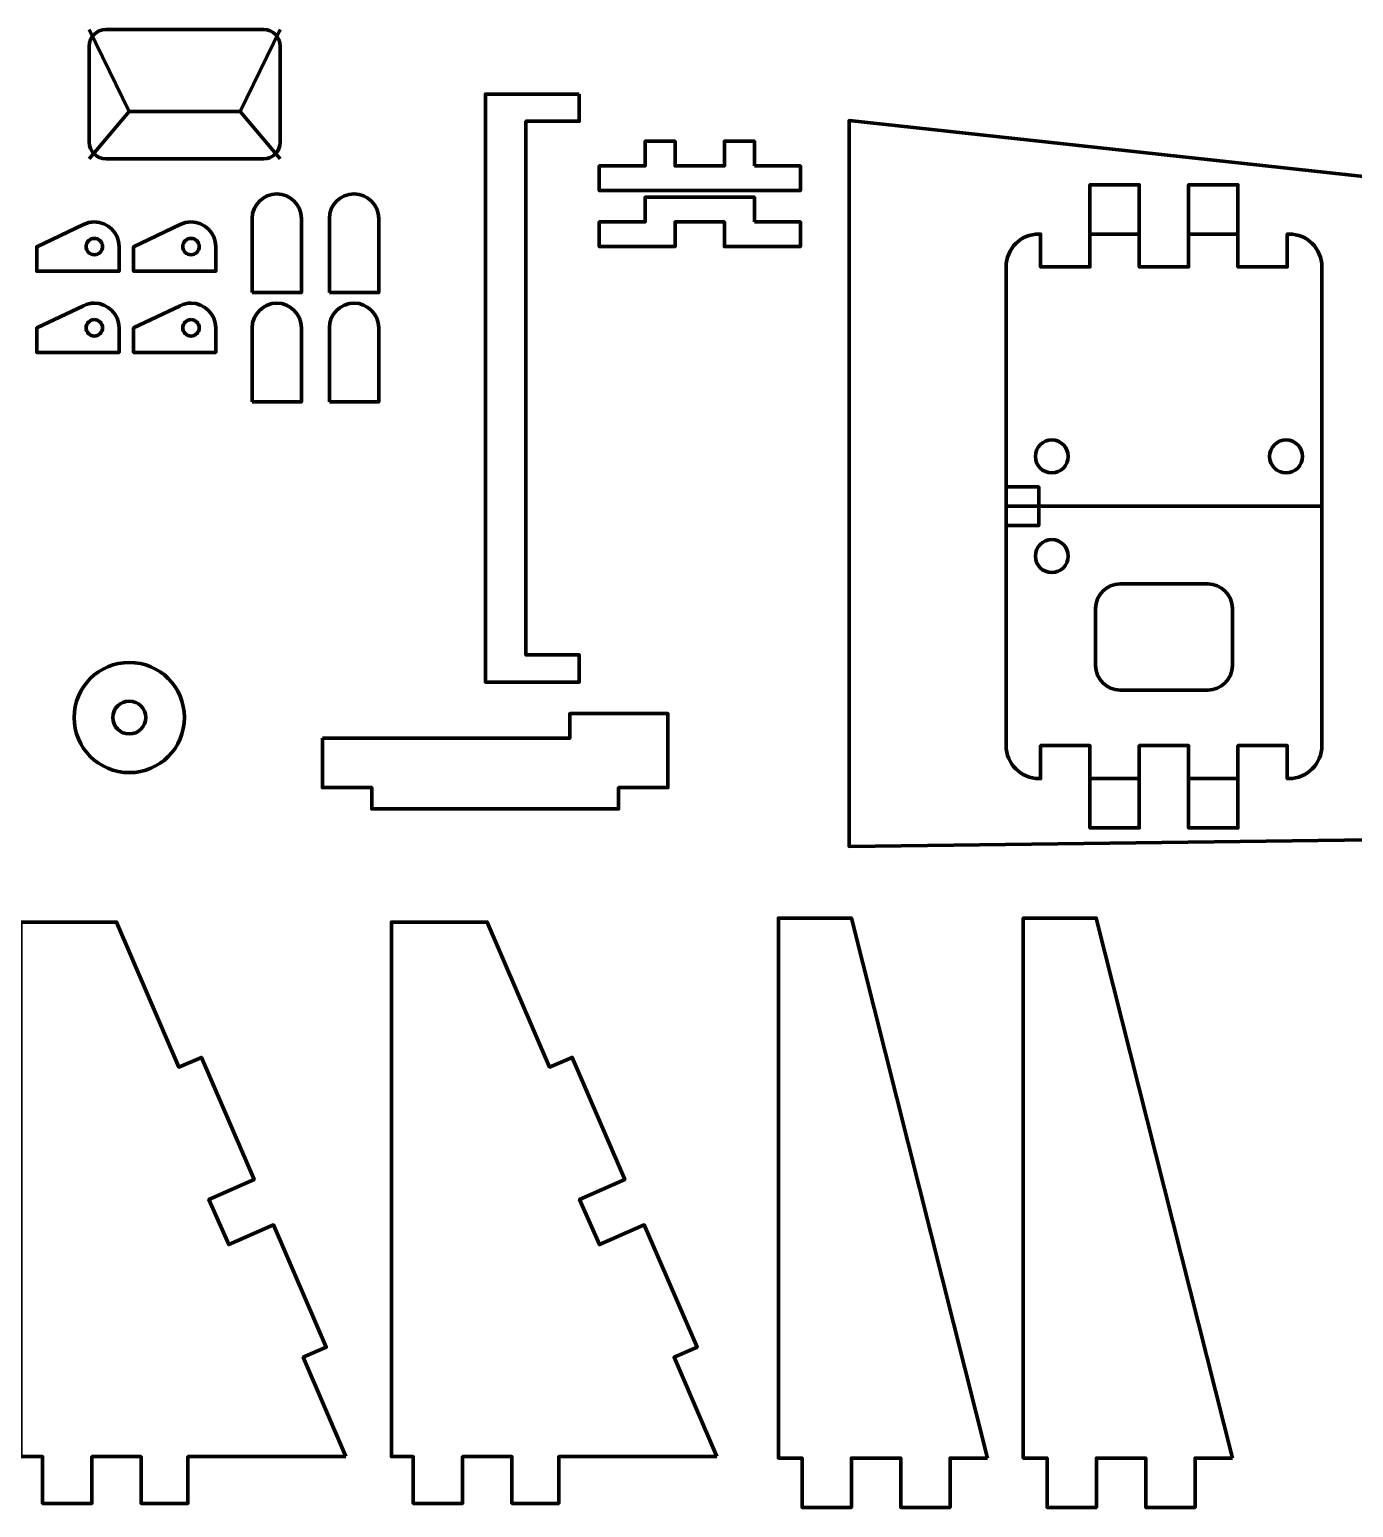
# Model space of a CAD drawing. Header units: inches. Extents: x 247 to 2765, y -1897 to -1110.
# Drawn here: x 323.6 to 404.1, y -1425.1 to -1335.2 of the extents above; entities that cross this region are included whole.
import ezdxf

# ---------------------------------------------------------------- set-up
doc = ezdxf.new("R2010")
doc.units = ezdxf.units.IN
doc.header["$MEASUREMENT"] = 0
doc.layers.add('Layer 1', color=7, linetype='Continuous')

# ---------------------------------------------------------------- blocks, each defined once
blk = doc.blocks.new('block 70')
at = {"layer": 'Layer 1', "color": 18, "lineweight": 70, "true_color": 0x010101}
blk.add_open_spline([(327.562, -1351.824), (327.325, -1351.824), (327.104, -1351.884), (326.906, -1351.981), (326.906, -1351.981), (324.064, -1353.331), (324.064, -1353.331), (324.064, -1353.331), (324.064, -1354.823), (324.064, -1354.823), (324.064, -1354.823), (329.061, -1354.823), (329.061, -1354.823), (329.061, -1354.823), (329.061, -1353.323), (329.061, -1353.323), (329.061, -1352.497), (328.39, -1351.824), (327.562, -1351.824)], degree=3, knots=[0, 0, 0, 0, 1, 1, 1, 2, 2, 2, 3, 3, 3, 4, 4, 4, 5, 5, 5, 6, 6, 6, 6], dxfattribs=at)
at = {"layer": 'Layer 1', "color": 240, "lineweight": 70, "true_color": 0xec2227}
blk.add_open_spline([(327.561, -1352.825), (327.837, -1352.825), (328.061, -1353.049), (328.061, -1353.324), (328.061, -1353.601), (327.837, -1353.824), (327.561, -1353.824), (327.285, -1353.824), (327.061, -1353.601), (327.061, -1353.324), (327.061, -1353.049), (327.285, -1352.825), (327.561, -1352.825)], degree=3, knots=[0, 0, 0, 0, 1, 1, 1, 2, 2, 2, 3, 3, 3, 4, 4, 4, 4], dxfattribs=at)
blk = doc.blocks.new('block 71')
at = {"layer": 'Layer 1', "color": 18, "lineweight": 70, "true_color": 0x010101}
blk.add_open_spline([(333.441, -1351.824), (333.205, -1351.824), (332.984, -1351.884), (332.785, -1351.981), (332.785, -1351.981), (329.944, -1353.331), (329.944, -1353.331), (329.944, -1353.331), (329.944, -1354.823), (329.944, -1354.823), (329.944, -1354.823), (334.941, -1354.823), (334.941, -1354.823), (334.941, -1354.823), (334.941, -1353.323), (334.941, -1353.323), (334.941, -1352.497), (334.27, -1351.824), (333.441, -1351.824)], degree=3, knots=[0, 0, 0, 0, 1, 1, 1, 2, 2, 2, 3, 3, 3, 4, 4, 4, 5, 5, 5, 6, 6, 6, 6], dxfattribs=at)
at = {"layer": 'Layer 1', "color": 240, "lineweight": 70, "true_color": 0xec2227}
blk.add_open_spline([(333.441, -1352.825), (333.717, -1352.825), (333.941, -1353.049), (333.941, -1353.324), (333.941, -1353.601), (333.717, -1353.824), (333.441, -1353.824), (333.165, -1353.824), (332.941, -1353.601), (332.941, -1353.324), (332.941, -1353.049), (333.165, -1352.825), (333.441, -1352.825)], degree=3, knots=[0, 0, 0, 0, 1, 1, 1, 2, 2, 2, 3, 3, 3, 4, 4, 4, 4], dxfattribs=at)
blk = doc.blocks.new('block 73')
at = {"layer": 'Layer 1', "color": 18, "lineweight": 70, "true_color": 0x010101}
blk.add_open_spline([(327.562, -1346.883), (327.325, -1346.883), (327.104, -1346.942), (326.906, -1347.04), (326.906, -1347.04), (324.064, -1348.39), (324.064, -1348.39), (324.064, -1348.39), (324.064, -1349.882), (324.064, -1349.882), (324.064, -1349.882), (329.061, -1349.882), (329.061, -1349.882), (329.061, -1349.882), (329.061, -1348.382), (329.061, -1348.382), (329.061, -1347.555), (328.39, -1346.883), (327.562, -1346.883)], degree=3, knots=[0, 0, 0, 0, 1, 1, 1, 2, 2, 2, 3, 3, 3, 4, 4, 4, 5, 5, 5, 6, 6, 6, 6], dxfattribs=at)
at = {"layer": 'Layer 1', "color": 240, "lineweight": 70, "true_color": 0xec2227}
blk.add_open_spline([(327.561, -1347.883), (327.837, -1347.883), (328.061, -1348.107), (328.061, -1348.383), (328.061, -1348.659), (327.837, -1348.883), (327.561, -1348.883), (327.285, -1348.883), (327.061, -1348.659), (327.061, -1348.383), (327.061, -1348.107), (327.285, -1347.883), (327.561, -1347.883)], degree=3, knots=[0, 0, 0, 0, 1, 1, 1, 2, 2, 2, 3, 3, 3, 4, 4, 4, 4], dxfattribs=at)
blk = doc.blocks.new('block 74')
at = {"layer": 'Layer 1', "color": 18, "lineweight": 70, "true_color": 0x010101}
blk.add_open_spline([(333.441, -1346.883), (333.205, -1346.883), (332.984, -1346.942), (332.785, -1347.04), (332.785, -1347.04), (329.944, -1348.39), (329.944, -1348.39), (329.944, -1348.39), (329.944, -1349.882), (329.944, -1349.882), (329.944, -1349.882), (334.941, -1349.882), (334.941, -1349.882), (334.941, -1349.882), (334.941, -1348.382), (334.941, -1348.382), (334.941, -1347.555), (334.27, -1346.883), (333.441, -1346.883)], degree=3, knots=[0, 0, 0, 0, 1, 1, 1, 2, 2, 2, 3, 3, 3, 4, 4, 4, 5, 5, 5, 6, 6, 6, 6], dxfattribs=at)
at = {"layer": 'Layer 1', "color": 240, "lineweight": 70, "true_color": 0xec2227}
blk.add_open_spline([(333.441, -1347.883), (333.717, -1347.883), (333.941, -1348.107), (333.941, -1348.383), (333.941, -1348.659), (333.717, -1348.883), (333.441, -1348.883), (333.165, -1348.883), (332.941, -1348.659), (332.941, -1348.383), (332.941, -1348.107), (333.165, -1347.883), (333.441, -1347.883)], degree=3, knots=[0, 0, 0, 0, 1, 1, 1, 2, 2, 2, 3, 3, 3, 4, 4, 4, 4], dxfattribs=at)
blk = doc.blocks.new('block 76')
at = {"layer": 'Layer 1', "color": 18, "lineweight": 70, "true_color": 0x010101}
for points in [[(391.093, -1347.621), (388.093, -1347.621)], [(394.093, -1347.621), (397.093, -1347.621)], [(382.996, -1364.175), (402.196, -1364.175)], [(388.093, -1380.728), (391.093, -1380.728)], [(394.096, -1380.728), (397.093, -1380.728)]]:
    blk.add_lwpolyline(points, dxfattribs=at)
at = {"layer": 'Layer 1', "color": 240, "lineweight": 70, "true_color": 0xec2227}
blk.add_lwpolyline([(382.996, -1365.353), (384.98, -1365.353), (384.98, -1362.998), (382.996, -1362.998)], dxfattribs=at)
at = {"layer": 'Layer 1', "color": 18, "lineweight": 70, "true_color": 0x010101}
for points, knots in [([(400.196, -1347.621), (400.196, -1347.621), (400.093, -1347.621), (400.093, -1347.621), (400.093, -1347.621), (400.093, -1349.622), (400.093, -1349.622), (400.093, -1349.622), (397.093, -1349.622), (397.093, -1349.622), (397.093, -1349.622), (397.093, -1344.621), (397.093, -1344.621), (397.093, -1344.621), (394.093, -1344.621), (394.093, -1344.621), (394.093, -1344.621), (394.093, -1349.621), (394.093, -1349.621), (394.093, -1349.621), (391.093, -1349.621), (391.093, -1349.621), (391.093, -1349.621), (391.093, -1344.621), (391.093, -1344.621), (391.093, -1344.621), (388.093, -1344.621), (388.093, -1344.621), (388.093, -1344.621), (388.093, -1349.621), (388.093, -1349.621), (388.093, -1349.621), (385.092, -1349.621), (385.092, -1349.621), (385.092, -1349.621), (385.092, -1347.621), (385.092, -1347.621), (385.092, -1347.621), (384.996, -1347.621), (384.996, -1347.621), (383.891, -1347.621), (382.996, -1348.516), (382.996, -1349.621), (382.996, -1349.621), (382.996, -1378.729), (382.996, -1378.729), (382.996, -1379.833), (383.891, -1380.729), (384.996, -1380.729), (384.996, -1380.729), (385.092, -1380.729), (385.092, -1380.729), (385.092, -1380.729), (385.092, -1378.729), (385.092, -1378.729), (385.092, -1378.729), (388.093, -1378.729), (388.093, -1378.729), (388.093, -1378.729), (388.093, -1383.729), (388.093, -1383.729), (388.093, -1383.729), (391.093, -1383.729), (391.093, -1383.729), (391.093, -1383.729), (391.093, -1378.729), (391.093, -1378.729), (391.093, -1378.729), (394.093, -1378.729), (394.093, -1378.729), (394.093, -1378.729), (394.093, -1383.729), (394.093, -1383.729), (394.093, -1383.729), (397.093, -1383.729), (397.093, -1383.729), (397.093, -1383.729), (397.093, -1378.729), (397.093, -1378.729), (397.093, -1378.729), (400.093, -1378.729), (400.093, -1378.729), (400.093, -1378.729), (400.093, -1380.729), (400.093, -1380.729), (400.093, -1380.729), (400.196, -1380.729), (400.196, -1380.729), (401.301, -1380.729), (402.196, -1379.833), (402.196, -1378.729), (402.196, -1378.729), (402.196, -1349.622), (402.196, -1349.622), (402.196, -1348.516), (401.301, -1347.621), (400.196, -1347.621)], [0, 0, 0, 0, 1, 1, 1, 2, 2, 2, 3, 3, 3, 4, 4, 4, 5, 5, 5, 6, 6, 6, 7, 7, 7, 8, 8, 8, 9, 9, 9, 10, 10, 10, 11, 11, 11, 12, 12, 12, 13, 13, 13, 14, 14, 14, 15, 15, 15, 16, 16, 16, 17, 17, 17, 18, 18, 18, 19, 19, 19, 20, 20, 20, 21, 21, 21, 22, 22, 22, 23, 23, 23, 24, 24, 24, 25, 25, 25, 26, 26, 26, 27, 27, 27, 28, 28, 28, 29, 29, 29, 30, 30, 30, 31, 31, 31, 32, 32, 32, 32]), ([(396.754, -1370.392), (396.754, -1369.563), (396.083, -1368.892), (395.254, -1368.892), (395.254, -1368.892), (389.938, -1368.892), (389.938, -1368.892), (389.109, -1368.892), (388.438, -1369.563), (388.438, -1370.392), (388.438, -1370.392), (388.438, -1373.854), (388.438, -1373.854), (388.438, -1374.683), (389.109, -1375.354), (389.938, -1375.354), (389.938, -1375.354), (395.254, -1375.354), (395.254, -1375.354), (396.083, -1375.354), (396.754, -1374.683), (396.754, -1373.854), (396.754, -1373.854), (396.754, -1370.392), (396.754, -1370.392)], [0, 0, 0, 0, 1, 1, 1, 2, 2, 2, 3, 3, 3, 4, 4, 4, 5, 5, 5, 6, 6, 6, 7, 7, 7, 8, 8, 8, 8])]:
    blk.add_open_spline(points, degree=3, knots=knots, dxfattribs=at)
at = {"layer": 'Layer 1', "color": 240, "lineweight": 70, "true_color": 0xec2227}
for points in [[(385.774, -1360.145), (386.327, -1360.145), (386.774, -1360.593), (386.774, -1361.146), (386.774, -1361.698), (386.327, -1362.146), (385.774, -1362.146), (385.222, -1362.146), (384.774, -1361.698), (384.774, -1361.146), (384.774, -1360.593), (385.222, -1360.145), (385.774, -1360.145)], [(400.017, -1360.145), (400.57, -1360.145), (401.017, -1360.593), (401.017, -1361.146), (401.017, -1361.698), (400.57, -1362.146), (400.017, -1362.146), (399.465, -1362.146), (399.017, -1361.698), (399.017, -1361.146), (399.017, -1360.593), (399.465, -1360.145), (400.017, -1360.145)], [(385.774, -1366.205), (386.327, -1366.205), (386.774, -1366.653), (386.774, -1367.205), (386.774, -1367.758), (386.327, -1368.206), (385.774, -1368.206), (385.222, -1368.206), (384.774, -1367.758), (384.774, -1367.205), (384.774, -1366.653), (385.222, -1366.205), (385.774, -1366.205)]]:
    blk.add_open_spline(points, degree=3, knots=[0, 0, 0, 0, 1, 1, 1, 2, 2, 2, 3, 3, 3, 4, 4, 4, 4], dxfattribs=at)
blk = doc.blocks.new('block 75')
at = {"layer": 'Layer 1', "color": 18, "lineweight": 70, "true_color": 0x010101}
blk.add_lwpolyline([(414.592, -1345.189), (373.45, -1340.725), (373.45, -1384.862), (414.649, -1384.335), (414.592, -1345.189)], dxfattribs=at)
at = {"layer": 'Layer 1'}
blk.add_blockref('block 76', (0, 0), dxfattribs=at)
blk = doc.blocks.new('block 80')
at = {"layer": 'Layer 1', "color": 18, "lineweight": 70, "true_color": 0x010101}
blk.add_lwpolyline([(329.687, -1340.162), (336.434, -1340.162)], dxfattribs=at)
blk.add_open_spline([(337.866, -1335.188), (338.417, -1335.188), (338.866, -1335.635), (338.866, -1336.188), (338.866, -1336.188), (338.866, -1342.04), (338.866, -1342.04), (338.866, -1342.591), (338.418, -1343.04), (337.866, -1343.04), (337.866, -1343.04), (328.254, -1343.04), (328.254, -1343.04), (327.701, -1343.04), (327.254, -1342.591), (327.254, -1342.04), (327.254, -1342.04), (327.254, -1336.188), (327.254, -1336.188), (327.254, -1335.635), (327.701, -1335.188), (328.254, -1335.188), (328.254, -1335.188), (337.866, -1335.188), (337.866, -1335.188)], degree=3, knots=[0, 0, 0, 0, 1, 1, 1, 2, 2, 2, 3, 3, 3, 4, 4, 4, 5, 5, 5, 6, 6, 6, 7, 7, 7, 8, 8, 8, 8], dxfattribs=at)
blk = doc.blocks.new('block 79')
at = {"layer": 'Layer 1', "color": 240, "lineweight": 70, "true_color": 0xec2227}
for points in [[(327.254, -1343.04), (329.687, -1340.162), (327.254, -1335.188)], [(338.866, -1343.04), (336.434, -1340.162), (338.866, -1335.188)]]:
    blk.add_lwpolyline(points, dxfattribs=at)
at = {"layer": 'Layer 1'}
blk.add_blockref('block 80', (0, 0), dxfattribs=at)
blk = doc.blocks.new('block 83')
at = {"layer": 'Layer 1', "color": 18, "lineweight": 70, "true_color": 0x010101}
blk.add_open_spline([(329.687, -1373.669), (331.538, -1373.669), (333.039, -1375.169), (333.039, -1377.021), (333.039, -1378.871), (331.538, -1380.372), (329.687, -1380.372), (327.836, -1380.372), (326.336, -1378.871), (326.336, -1377.021), (326.336, -1375.169), (327.836, -1373.669), (329.687, -1373.669)], degree=3, knots=[0, 0, 0, 0, 1, 1, 1, 2, 2, 2, 3, 3, 3, 4, 4, 4, 4], dxfattribs=at)
at = {"layer": 'Layer 1', "color": 240, "lineweight": 70, "true_color": 0xec2227}
blk.add_open_spline([(329.687, -1376.02), (330.239, -1376.02), (330.687, -1376.468), (330.687, -1377.021), (330.687, -1377.573), (330.239, -1378.021), (329.687, -1378.021), (329.135, -1378.021), (328.687, -1377.573), (328.687, -1377.021), (328.687, -1376.468), (329.135, -1376.02), (329.687, -1376.02)], degree=3, knots=[0, 0, 0, 0, 1, 1, 1, 2, 2, 2, 3, 3, 3, 4, 4, 4, 4], dxfattribs=at)

msp = doc.modelspace()

# ---------------------------------------------------------------- linework, layer by layer
at = {"layer": 'Layer 1', "color": 18, "lineweight": 70, "true_color": 0x010101}
for points in [[(357.039, -1339.114), (357.039, -1340.76), (353.805, -1340.76), (353.805, -1373.215), (357.039, -1373.215), (357.039, -1374.862), (351.336, -1374.862), (351.336, -1339.114), (357.039, -1339.114)], [(367.694, -1343.479), (367.694, -1341.979), (365.872, -1341.979), (365.872, -1343.479), (362.872, -1343.479), (362.872, -1341.979), (361.05, -1341.979), (361.05, -1343.479), (358.257, -1343.479), (358.257, -1344.979), (370.487, -1344.979), (370.487, -1343.479), (367.694, -1343.479)], [(367.694, -1346.883), (367.694, -1345.383), (361.05, -1345.383), (361.05, -1346.883), (358.257, -1346.883), (358.257, -1348.383), (362.872, -1348.383), (362.872, -1346.883), (365.872, -1346.883), (365.872, -1348.383), (370.487, -1348.383), (370.487, -1346.883), (367.694, -1346.883)], [(341.432, -1378.283), (356.463, -1378.283), (356.463, -1376.783), (362.432, -1376.783), (362.432, -1381.285), (359.432, -1381.285), (359.432, -1382.578), (344.432, -1382.578), (344.432, -1381.285), (341.432, -1381.285), (341.432, -1378.283)], [(381.861, -1422.053), (373.588, -1389.213), (369.149, -1389.213), (369.149, -1422.053), (370.591, -1422.053), (370.591, -1425.053), (373.591, -1425.053), (373.591, -1422.053), (376.59, -1422.053), (376.59, -1425.053), (379.591, -1425.053), (379.591, -1422.053), (381.861, -1422.053)], [(396.754, -1422.053), (388.482, -1389.213), (384.043, -1389.213), (384.043, -1422.053), (385.485, -1422.053), (385.485, -1425.053), (388.484, -1425.053), (388.484, -1422.053), (391.484, -1422.053), (391.484, -1425.053), (394.484, -1425.053), (394.484, -1422.053), (396.754, -1422.053)], [(342.86, -1421.965), (340.264, -1415.917), (341.662, -1415.314), (338.457, -1407.87), (335.73, -1409.066), (334.526, -1406.319), (337.271, -1405.116), (334.071, -1397.684), (332.694, -1398.277), (328.909, -1389.458), (323.084, -1389.458), (323.084, -1421.965), (324.414, -1421.965), (324.414, -1424.809), (327.411, -1424.809), (327.411, -1421.965), (330.408, -1421.965), (330.408, -1424.809), (333.251, -1424.809), (333.251, -1421.965), (342.86, -1421.965)], [(365.402, -1421.965), (362.807, -1415.917), (364.205, -1415.314), (361, -1407.87), (358.272, -1409.066), (357.068, -1406.319), (359.814, -1405.116), (356.614, -1397.684), (355.237, -1398.277), (351.452, -1389.458), (345.627, -1389.458), (345.627, -1421.965), (346.956, -1421.965), (346.956, -1424.809), (349.953, -1424.809), (349.953, -1421.965), (352.95, -1421.965), (352.95, -1424.809), (355.794, -1424.809), (355.794, -1421.965), (365.402, -1421.965)]]:
    msp.add_lwpolyline(points, dxfattribs=at)
for points, knots in [([(337.156, -1351.182), (337.156, -1351.182), (340.156, -1351.182), (340.156, -1351.182), (340.156, -1351.182), (340.156, -1346.68), (340.156, -1346.68), (340.156, -1345.852), (339.485, -1345.18), (338.656, -1345.18), (337.827, -1345.18), (337.156, -1345.852), (337.156, -1346.68), (337.156, -1346.68), (337.156, -1351.182), (337.156, -1351.182)], [0, 0, 0, 0, 1, 1, 1, 2, 2, 2, 3, 3, 3, 4, 4, 4, 5, 5, 5, 5]), ([(341.851, -1351.182), (341.851, -1351.182), (344.851, -1351.182), (344.851, -1351.182), (344.851, -1351.182), (344.851, -1346.68), (344.851, -1346.68), (344.851, -1345.852), (344.181, -1345.18), (343.351, -1345.18), (342.523, -1345.18), (341.851, -1345.852), (341.851, -1346.68), (341.851, -1346.68), (341.851, -1351.182), (341.851, -1351.182), (341.851, -1351.182), (341.851, -1351.182), (341.851, -1351.182)], [0, 0, 0, 0, 1, 1, 1, 2, 2, 2, 3, 3, 3, 4, 4, 4, 5, 5, 5, 6, 6, 6, 6]), ([(337.156, -1357.826), (337.156, -1357.826), (340.156, -1357.826), (340.156, -1357.826), (340.156, -1357.826), (340.156, -1353.324), (340.156, -1353.324), (340.156, -1352.496), (339.485, -1351.824), (338.656, -1351.824), (337.827, -1351.824), (337.156, -1352.496), (337.156, -1353.324), (337.156, -1353.324), (337.156, -1357.826), (337.156, -1357.826)], [0, 0, 0, 0, 1, 1, 1, 2, 2, 2, 3, 3, 3, 4, 4, 4, 5, 5, 5, 5]), ([(341.851, -1357.826), (341.851, -1357.826), (344.851, -1357.826), (344.851, -1357.826), (344.851, -1357.826), (344.851, -1353.324), (344.851, -1353.324), (344.851, -1352.496), (344.181, -1351.824), (343.351, -1351.824), (342.523, -1351.824), (341.851, -1352.496), (341.851, -1353.324), (341.851, -1353.324), (341.851, -1357.826), (341.851, -1357.826), (341.851, -1357.826), (341.851, -1357.826), (341.851, -1357.826)], [0, 0, 0, 0, 1, 1, 1, 2, 2, 2, 3, 3, 3, 4, 4, 4, 5, 5, 5, 6, 6, 6, 6])]:
    msp.add_open_spline(points, degree=3, knots=knots, dxfattribs=at)

# ---------------------------------------------------------------- block references
at = {"layer": 'Layer 1'}
for name in ['block 79', 'block 75', 'block 73', 'block 74', 'block 70', 'block 71', 'block 83']:
    msp.add_blockref(name, (0, 0), dxfattribs=at)

doc.saveas('drawing.dxf')
